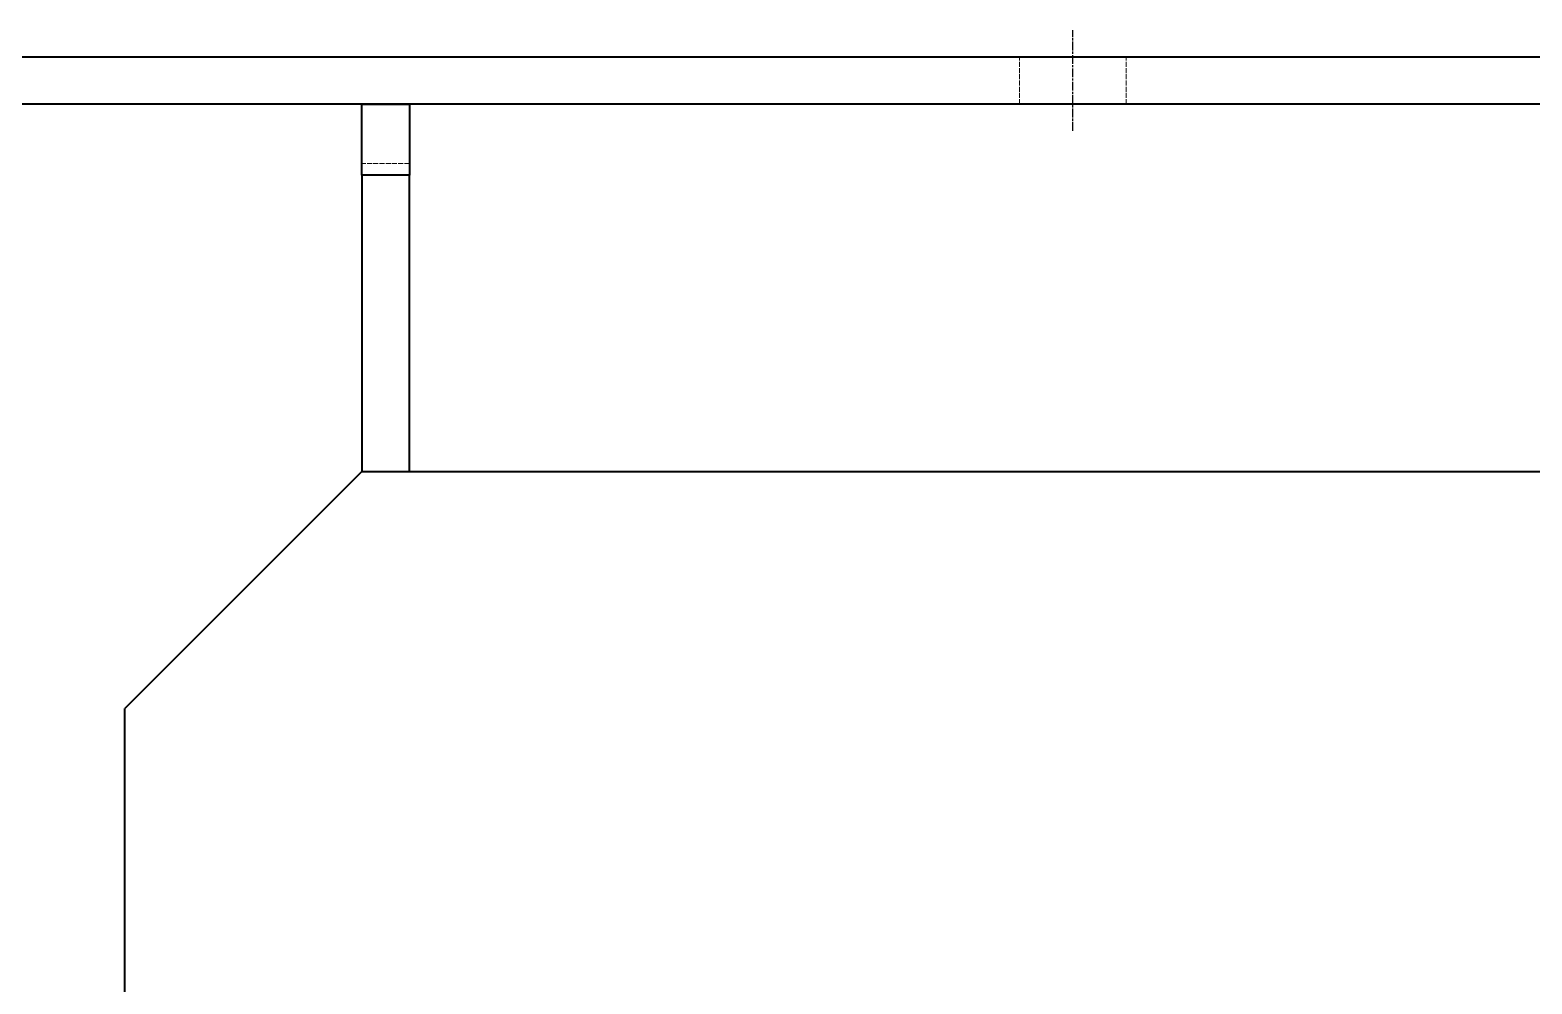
# Model space of a CAD drawing. Header units: millimetres. Extents: x 0 to 2375, y 0 to 3360.
# Drawn here: x 812.5 to 939.3, y 2728.3 to 2808.8 of the extents above; entities that cross this region are included whole.
import ezdxf

# ---------------------------------------------------------------- set-up
doc = ezdxf.new("R2010")
doc.units = ezdxf.units.MM
doc.linetypes.add('DPJA0641_Hot Stamping Coil$0$CHAIN', pattern=[0.3543, 0.2362, -0.0295, 0.0591, -0.0295])
doc.linetypes.add('DPJA0641_Hot Stamping Coil$0$DASHED', pattern=[0.2067, 0.1654, -0.0413])
for name, color, linetype, lineweight in [('DPJA0641_Hot Stamping Coil$0$가려진 것(ISO)', 2, 'DPJA0641_Hot Stamping Coil$0$DASHED', 18), ('DPJA0641_Hot Stamping Coil$0$가시적인 것(ISO)', 3, 'Continuous', 40), ('DPJA0641_Hot Stamping Coil$0$중심선(ISO)', 1, 'Continuous', 25)]:
    doc.layers.add(name, color=color, linetype=linetype, lineweight=lineweight)

# ---------------------------------------------------------------- blocks, each defined once
blk = doc.blocks.new('DPJA0641_Hot Stamping Coil')
at = {"layer": 'DPJA0641_Hot Stamping Coil$0$가려진 것(ISO)', "color": 131, "ltscale": 2.539495}
for p, q in [((896.045, 333.396), (896.045, 337.396)), ((905.045, 333.396), (905.045, 337.396)), ((844.545, 328.396), (840.545, 328.396))]:
    blk.add_line(p, q, dxfattribs=at)
at = {"layer": 'DPJA0641_Hot Stamping Coil$0$가시적인 것(ISO)', "color": 131}
for p, q in [((785.545, 337.396), (1115.545, 337.396)), ((1111.545, 333.396), (789.545, 333.396)), ((840.545, 333.396), (844.545, 333.396)), ((840.545, 327.396), (840.545, 333.396)), ((844.545, 333.396), (844.545, 327.396)), ((840.545, 327.396), (840.545, 302.396)), ((844.545, 327.396), (840.545, 327.396)), ((844.545, 302.396), (844.545, 327.396)), ((840.545, 302.396), (820.545, 282.396)), ((840.545, 302.396), (844.545, 302.396)), ((844.545, 302.396), (948.545, 302.396)), ((820.545, 252.396), (820.545, 282.396))]:
    blk.add_line(p, q, dxfattribs=at)
at = {"layer": 'DPJA0641_Hot Stamping Coil$0$중심선(ISO)', "linetype": 'DPJA0641_Hot Stamping Coil$0$CHAIN', "ltscale": 3.148321}
blk.add_line((900.545, 331.146), (900.545, 339.646), dxfattribs=at)

msp = doc.modelspace()

# ---------------------------------------------------------------- block references
msp.add_blockref('DPJA0641_Hot Stamping Coil', (0, 2469.13))

doc.saveas('drawing.dxf')
